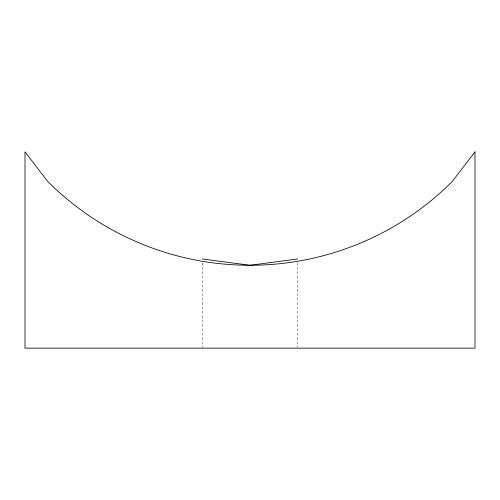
<?xml version="1.0" encoding="UTF-8"?>
<svg xmlns="http://www.w3.org/2000/svg" width="500" height="500" viewBox="0 0 500 500"><rect width="100%" height="100%" fill="white"/><g stroke="black" fill="none" stroke-linecap="round" stroke-linejoin="round"><path stroke-width="0.38" stroke-dasharray="2.5 1.88" d="M297.675 262.863L297.675 347.362M202.325 262.863L202.325 347.362"/><path stroke-width="0.75" d="M297.675 258.988L250 265.262L202.325 258.988M475 151.862L452.269 181.481A286.056 286.056 0 0 1 47.731 181.481L25 151.862L25 348.137L475 348.137L475 151.862"/></g></svg>
